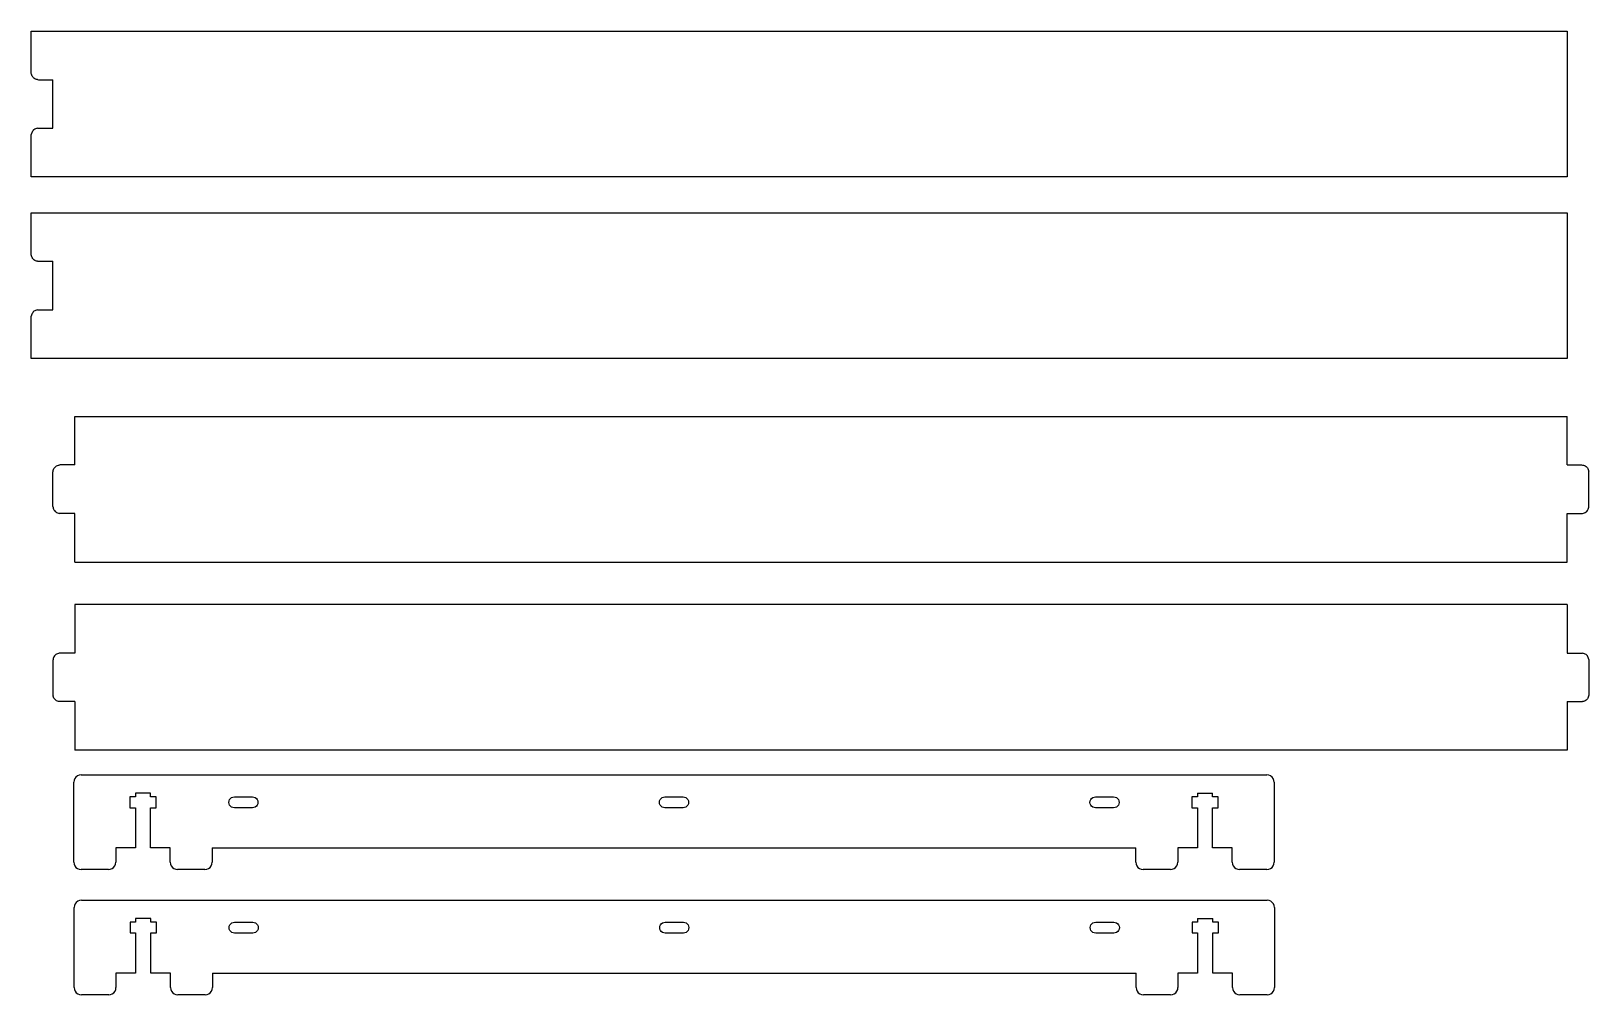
# Model space of a CAD drawing. Header units: metres. Extents: x 2692 to 3132, y -888 to -396.
# Drawn here: x 2692.5 to 3120.5, y -888.2 to -623.4 of the extents above; entities that cross this region are included whole.
import ezdxf

# ---------------------------------------------------------------- set-up
doc = ezdxf.new("R2010")
doc.units = ezdxf.units.M

msp = doc.modelspace()

# ---------------------------------------------------------------- linework, layer by layer
for p, q in [((2704.36, -863.66, 6), (2704.29, -864.18, 6)), ((2704.29, -886.19, 6), (2704.29, -864.18, 6)), ((2704.56, -863.18, 6), (2704.36, -863.66, 6)), ((2704.88, -862.77, 6), (2704.56, -863.18, 6)), ((2705.29, -862.45, 6), (2704.88, -862.77, 6)), ((2705.78, -862.25, 6), (2705.29, -862.45, 6)), ((2706.29, -862.18, 6), (2705.78, -862.25, 6)), ((2706.29, -862.18, 6), (3032.09, -862.19, 6)), ((3032.61, -862.25, 6), (3032.09, -862.19, 6)), ((3033.09, -862.45, 6), (3032.61, -862.25, 6)), ((3033.51, -862.77, 6), (3033.09, -862.45, 6)), ((3033.83, -863.19, 6), (3033.51, -862.77, 6)), ((3034.03, -863.67, 6), (3033.83, -863.19, 6)), ((3034.09, -864.19, 6), (3034.03, -863.67, 6)), ((3034.09, -864.19, 6), (3034.09, -886.19, 6)), ((2721.19, -868.19, 6), (2719.69, -868.19, 6)), ((2719.69, -868.19, 6), (2719.69, -871.19, 6)), ((2725.39, -867.19, 6), (2721.19, -867.19, 6)), ((2721.19, -867.19, 6), (2721.19, -868.19, 6)), ((2725.39, -868.19, 6), (2725.39, -867.19, 6)), ((2726.89, -868.19, 6), (2725.39, -868.19, 6)), ((2726.89, -871.19, 6), (2726.89, -868.19, 6)), ((2747.09, -868.97, 6), (2747.33, -868.66, 6)), ((2747.33, -868.66, 6), (2747.64, -868.42, 6)), ((2747.64, -868.42, 6), (2748.01, -868.27, 6)), ((2748.01, -868.27, 6), (2748.39, -868.22, 6)), ((2748.39, -868.22, 6), (2753.39, -868.22, 6)), ((2753.39, -868.22, 6), (2753.78, -868.27, 6)), ((2753.78, -868.27, 6), (2754.14, -868.42, 6)), ((2754.14, -868.42, 6), (2754.45, -868.66, 6)), ((2754.45, -868.66, 6), (2754.69, -868.97, 6)), ((2865.39, -868.97, 6), (2865.63, -868.66, 6)), ((2865.63, -868.66, 6), (2865.94, -868.42, 6)), ((2865.94, -868.42, 6), (2866.31, -868.27, 6)), ((2866.31, -868.27, 6), (2866.69, -868.22, 6)), ((2866.69, -868.22, 6), (2871.69, -868.22, 6)), ((2871.69, -868.22, 6), (2872.08, -868.27, 6)), ((2872.08, -868.27, 6), (2872.44, -868.42, 6)), ((2872.44, -868.42, 6), (2872.75, -868.66, 6)), ((2872.75, -868.66, 6), (2872.99, -868.97, 6)), ((2983.69, -868.97, 6), (2983.93, -868.66, 6)), ((2983.93, -868.66, 6), (2984.24, -868.42, 6)), ((2984.24, -868.42, 6), (2984.61, -868.27, 6)), ((2984.61, -868.27, 6), (2984.99, -868.22, 6)), ((2984.99, -868.22, 6), (2989.99, -868.22, 6)), ((2989.99, -868.22, 6), (2990.38, -868.27, 6)), ((2990.38, -868.27, 6), (2990.74, -868.42, 6)), ((2990.74, -868.42, 6), (2991.05, -868.66, 6)), ((2991.05, -868.66, 6), (2991.29, -868.97, 6)), ((3011.49, -868.19, 6), (3011.49, -871.19, 6)), ((3012.99, -868.19, 6), (3011.49, -868.19, 6)), ((3012.99, -867.19, 6), (3012.99, -868.19, 6)), ((3012.99, -867.19, 6), (3017.19, -867.19, 6)), ((3017.19, -868.19, 6), (3017.19, -867.19, 6)), ((3018.69, -868.19, 6), (3017.19, -868.19, 6)), ((3018.69, -871.19, 6), (3018.69, -868.19, 6)), ((2719.69, -871.19, 6), (2721.19, -871.19, 6)), ((2721.19, -871.19, 6), (2721.19, -882.19, 6)), ((2725.39, -871.19, 6), (2726.89, -871.19, 6)), ((2725.39, -882.19, 6), (2725.39, -871.19, 6)), ((2746.89, -869.72, 6), (2746.94, -869.33, 6)), ((2746.94, -870.1, 6), (2746.89, -869.72, 6)), ((2746.94, -869.33, 6), (2747.09, -868.97, 6)), ((2747.09, -870.47, 6), (2746.94, -870.1, 6)), ((2747.33, -870.78, 6), (2747.09, -870.47, 6)), ((2747.64, -871.02, 6), (2747.33, -870.78, 6)), ((2748.01, -871.16, 6), (2747.64, -871.02, 6)), ((2748.39, -871.22, 6), (2748.01, -871.16, 6)), ((2753.39, -871.22, 6), (2748.39, -871.22, 6)), ((2753.78, -871.16, 6), (2753.39, -871.22, 6)), ((2754.14, -871.02, 6), (2753.78, -871.16, 6)), ((2754.45, -870.78, 6), (2754.14, -871.02, 6)), ((2754.69, -870.47, 6), (2754.45, -870.78, 6)), ((2754.69, -868.97, 6), (2754.84, -869.33, 6)), ((2754.84, -870.1, 6), (2754.69, -870.47, 6)), ((2754.84, -869.33, 6), (2754.89, -869.72, 6)), ((2754.89, -869.72, 6), (2754.84, -870.1, 6)), ((2865.19, -869.72, 6), (2865.24, -869.33, 6)), ((2865.24, -870.1, 6), (2865.19, -869.72, 6)), ((2865.24, -869.33, 6), (2865.39, -868.97, 6)), ((2865.39, -870.47, 6), (2865.24, -870.1, 6)), ((2865.63, -870.78, 6), (2865.39, -870.47, 6)), ((2865.94, -871.02, 6), (2865.63, -870.78, 6)), ((2866.31, -871.16, 6), (2865.94, -871.02, 6)), ((2866.69, -871.22, 6), (2866.31, -871.16, 6)), ((2871.69, -871.22, 6), (2866.69, -871.22, 6)), ((2872.08, -871.16, 6), (2871.69, -871.22, 6)), ((2872.44, -871.02, 6), (2872.08, -871.16, 6)), ((2872.75, -870.78, 6), (2872.44, -871.02, 6)), ((2872.99, -870.47, 6), (2872.75, -870.78, 6)), ((2872.99, -868.97, 6), (2873.14, -869.33, 6)), ((2873.14, -870.1, 6), (2872.99, -870.47, 6)), ((2873.14, -869.33, 6), (2873.19, -869.72, 6)), ((2873.19, -869.72, 6), (2873.14, -870.1, 6)), ((2983.49, -869.72, 6), (2983.54, -869.33, 6)), ((2983.54, -870.1, 6), (2983.49, -869.72, 6)), ((2983.54, -869.33, 6), (2983.69, -868.97, 6)), ((2983.69, -870.47, 6), (2983.54, -870.1, 6)), ((2983.93, -870.78, 6), (2983.69, -870.47, 6)), ((2984.24, -871.02, 6), (2983.93, -870.78, 6)), ((2984.61, -871.16, 6), (2984.24, -871.02, 6)), ((2984.99, -871.22, 6), (2984.61, -871.16, 6)), ((2989.99, -871.22, 6), (2984.99, -871.22, 6)), ((2990.38, -871.16, 6), (2989.99, -871.22, 6)), ((2990.74, -871.02, 6), (2990.38, -871.16, 6)), ((2991.05, -870.78, 6), (2990.74, -871.02, 6)), ((2991.29, -870.47, 6), (2991.05, -870.78, 6)), ((2991.29, -868.97, 6), (2991.44, -869.33, 6)), ((2991.44, -870.1, 6), (2991.29, -870.47, 6)), ((2991.44, -869.33, 6), (2991.49, -869.72, 6)), ((2991.49, -869.72, 6), (2991.44, -870.1, 6)), ((3011.49, -871.19, 6), (3012.99, -871.19, 6)), ((3012.99, -871.19, 6), (3012.99, -882.19, 6)), ((3017.19, -871.19, 6), (3018.69, -871.19, 6)), ((3017.19, -882.19, 6), (3017.19, -871.19, 6)), ((2715.79, -882.19, 6), (2715.79, -886.19, 6)), ((2721.19, -882.19, 6), (2715.79, -882.19, 6)), ((2730.79, -882.19, 6), (2725.39, -882.19, 6)), ((2730.79, -886.19, 6), (2730.79, -882.19, 6)), ((2742.29, -882.19, 6), (2742.29, -886.19, 6)), ((2742.29, -882.19, 6), (2996.09, -882.19, 6)), ((2996.09, -886.19, 6), (2996.09, -882.19, 6)), ((3012.99, -882.19, 6), (3007.59, -882.19, 6)), ((3007.59, -882.19, 6), (3007.59, -886.19, 6)), ((3022.59, -882.19, 6), (3017.19, -882.19, 6)), ((3022.59, -886.19, 6), (3022.59, -882.19, 6)), ((2704.29, -886.19, 6), (2704.36, -886.7, 6)), ((2704.36, -886.7, 6), (2704.56, -887.19, 6)), ((2704.56, -887.19, 6), (2704.88, -887.6, 6)), ((2704.88, -887.6, 6), (2705.29, -887.92, 6)), ((2705.29, -887.92, 6), (2705.78, -888.12, 6)), ((2705.78, -888.12, 6), (2706.29, -888.19, 6)), ((2713.79, -888.19, 6), (2706.29, -888.19, 6)), ((2713.79, -888.19, 6), (2714.31, -888.12, 6)), ((2714.31, -888.12, 6), (2714.79, -887.92, 6)), ((2714.79, -887.92, 6), (2715.21, -887.6, 6)), ((2715.21, -887.6, 6), (2715.53, -887.19, 6)), ((2715.53, -887.19, 6), (2715.73, -886.7, 6)), ((2715.73, -886.7, 6), (2715.79, -886.19, 6)), ((2730.79, -886.19, 6), (2730.86, -886.7, 6)), ((2730.86, -886.7, 6), (2731.06, -887.19, 6)), ((2731.06, -887.19, 6), (2731.38, -887.6, 6)), ((2731.38, -887.6, 6), (2731.79, -887.92, 6)), ((2731.79, -887.92, 6), (2732.28, -888.12, 6)), ((2732.28, -888.12, 6), (2732.79, -888.19, 6)), ((2740.29, -888.19, 6), (2732.79, -888.19, 6)), ((2740.29, -888.19, 6), (2740.81, -888.12, 6)), ((2740.81, -888.12, 6), (2741.29, -887.92, 6)), ((2741.29, -887.92, 6), (2741.71, -887.6, 6)), ((2741.71, -887.6, 6), (2742.03, -887.19, 6)), ((2742.03, -887.19, 6), (2742.23, -886.7, 6)), ((2742.23, -886.7, 6), (2742.29, -886.19, 6)), ((2996.09, -886.19, 6), (2996.16, -886.7, 6)), ((2996.16, -886.7, 6), (2996.36, -887.19, 6)), ((2996.36, -887.19, 6), (2996.68, -887.6, 6)), ((2996.68, -887.6, 6), (2997.09, -887.92, 6)), ((2997.09, -887.92, 6), (2997.58, -888.12, 6)), ((2997.58, -888.12, 6), (2998.09, -888.19, 6)), ((3005.59, -888.19, 6), (2998.09, -888.19, 6)), ((3005.59, -888.19, 6), (3006.11, -888.12, 6)), ((3006.11, -888.12, 6), (3006.59, -887.92, 6)), ((3006.59, -887.92, 6), (3007.01, -887.6, 6)), ((3007.01, -887.6, 6), (3007.33, -887.19, 6)), ((3007.33, -887.19, 6), (3007.53, -886.7, 6)), ((3007.53, -886.7, 6), (3007.59, -886.19, 6)), ((3022.59, -886.19, 6), (3022.66, -886.7, 6)), ((3022.66, -886.7, 6), (3022.86, -887.19, 6)), ((3022.86, -887.19, 6), (3023.18, -887.6, 6)), ((3023.18, -887.6, 6), (3023.59, -887.92, 6)), ((3023.59, -887.92, 6), (3024.08, -888.12, 6)), ((3024.08, -888.12, 6), (3024.59, -888.19, 6)), ((3032.09, -888.19, 6), (3024.59, -888.19, 6)), ((3032.09, -888.19, 6), (3032.61, -888.12, 6)), ((3032.61, -888.12, 6), (3033.09, -887.92, 6)), ((3033.09, -887.92, 6), (3033.51, -887.6, 6)), ((3033.51, -887.6, 6), (3033.83, -887.19, 6)), ((3033.83, -887.19, 6), (3034.03, -886.7, 6)), ((3034.03, -886.7, 6), (3034.09, -886.19, 6))]:
    msp.add_line(p, q)
at = {"layer": '1'}
for p, q in [((2704.29, -829.24, 6), (2704.22, -829.76, 6)), ((2704.22, -851.77, 6), (2704.22, -829.76, 6)), ((2704.49, -828.76, 6), (2704.29, -829.24, 6)), ((2704.81, -828.35, 6), (2704.49, -828.76, 6)), ((2705.22, -828.03, 6), (2704.81, -828.35, 6)), ((2705.71, -827.83, 6), (2705.22, -828.03, 6)), ((2706.22, -827.76, 6), (2705.71, -827.83, 6)), ((2706.22, -827.76, 6), (3032.02, -827.77, 6)), ((3032.54, -827.84, 6), (3032.02, -827.77, 6)), ((3033.02, -828.04, 6), (3032.54, -827.84, 6)), ((3033.44, -828.35, 6), (3033.02, -828.04, 6)), ((3033.76, -828.77, 6), (3033.44, -828.35, 6)), ((3033.96, -829.25, 6), (3033.76, -828.77, 6)), ((3034.02, -829.77, 6), (3033.96, -829.25, 6)), ((3034.02, -829.77, 6), (3034.02, -851.77, 6)), ((2719.62, -833.77, 6), (2719.62, -836.77, 6)), ((2721.12, -833.77, 6), (2719.62, -833.77, 6)), ((2721.12, -832.77, 6), (2721.12, -833.77, 6)), ((2725.32, -832.77, 6), (2721.12, -832.77, 6)), ((2725.32, -833.77, 6), (2725.32, -832.77, 6)), ((2726.82, -833.77, 6), (2725.32, -833.77, 6)), ((2726.82, -836.77, 6), (2726.82, -833.77, 6)), ((2746.88, -834.91, 6), (2747.03, -834.55, 6)), ((2747.03, -834.55, 6), (2747.26, -834.24, 6)), ((2747.26, -834.24, 6), (2747.57, -834, 6)), ((2747.57, -834, 6), (2747.94, -833.85, 6)), ((2747.94, -833.85, 6), (2748.32, -833.8, 6)), ((2748.32, -833.8, 6), (2753.32, -833.8, 6)), ((2753.32, -833.8, 6), (2753.71, -833.85, 6)), ((2753.71, -833.85, 6), (2754.07, -834, 6)), ((2754.07, -834, 6), (2754.39, -834.24, 6)), ((2754.39, -834.24, 6), (2754.62, -834.55, 6)), ((2754.62, -834.55, 6), (2754.77, -834.91, 6)), ((2865.18, -834.91, 6), (2865.33, -834.55, 6)), ((2865.33, -834.55, 6), (2865.56, -834.24, 6)), ((2865.56, -834.24, 6), (2865.87, -834, 6)), ((2865.87, -834, 6), (2866.24, -833.85, 6)), ((2866.24, -833.85, 6), (2866.62, -833.8, 6)), ((2866.62, -833.8, 6), (2871.62, -833.8, 6)), ((2871.62, -833.8, 6), (2872.01, -833.85, 6)), ((2872.01, -833.85, 6), (2872.37, -834, 6)), ((2872.37, -834, 6), (2872.69, -834.24, 6)), ((2872.69, -834.24, 6), (2872.92, -834.55, 6)), ((2872.92, -834.55, 6), (2873.07, -834.91, 6)), ((2983.48, -834.91, 6), (2983.63, -834.55, 6)), ((2983.63, -834.55, 6), (2983.86, -834.24, 6)), ((2983.86, -834.24, 6), (2984.17, -834, 6)), ((2984.17, -834, 6), (2984.54, -833.85, 6)), ((2984.54, -833.85, 6), (2984.92, -833.8, 6)), ((2984.92, -833.8, 6), (2989.92, -833.8, 6)), ((2989.92, -833.8, 6), (2990.31, -833.85, 6)), ((2990.31, -833.85, 6), (2990.67, -834, 6)), ((2990.67, -834, 6), (2990.99, -834.24, 6)), ((2990.99, -834.24, 6), (2991.22, -834.55, 6)), ((2991.22, -834.55, 6), (2991.37, -834.91, 6)), ((3011.42, -833.77, 6), (3011.42, -836.77, 6)), ((3012.92, -833.77, 6), (3011.42, -833.77, 6)), ((3012.92, -832.77, 6), (3017.12, -832.77, 6)), ((3012.92, -832.77, 6), (3012.92, -833.77, 6)), ((3017.12, -833.77, 6), (3017.12, -832.77, 6)), ((3018.62, -833.77, 6), (3017.12, -833.77, 6)), ((3018.62, -836.77, 6), (3018.62, -833.77, 6)), ((2719.62, -836.77, 6), (2721.12, -836.77, 6)), ((2721.12, -836.77, 6), (2721.12, -847.77, 6)), ((2725.32, -836.77, 6), (2726.82, -836.77, 6)), ((2725.32, -847.77, 6), (2725.32, -836.77, 6)), ((2746.82, -835.3, 6), (2746.88, -834.91, 6)), ((2746.88, -835.69, 6), (2746.82, -835.3, 6)), ((2747.03, -836.05, 6), (2746.88, -835.69, 6)), ((2747.26, -836.36, 6), (2747.03, -836.05, 6)), ((2747.57, -836.6, 6), (2747.26, -836.36, 6)), ((2747.94, -836.75, 6), (2747.57, -836.6, 6)), ((2748.32, -836.8, 6), (2747.94, -836.75, 6)), ((2753.32, -836.8, 6), (2748.32, -836.8, 6)), ((2753.71, -836.75, 6), (2753.32, -836.8, 6)), ((2754.07, -836.6, 6), (2753.71, -836.75, 6)), ((2754.39, -836.36, 6), (2754.07, -836.6, 6)), ((2754.62, -836.05, 6), (2754.39, -836.36, 6)), ((2754.77, -835.69, 6), (2754.62, -836.05, 6)), ((2754.77, -834.91, 6), (2754.82, -835.3, 6)), ((2754.82, -835.3, 6), (2754.77, -835.69, 6)), ((2865.12, -835.3, 6), (2865.18, -834.91, 6)), ((2865.18, -835.69, 6), (2865.12, -835.3, 6)), ((2865.33, -836.05, 6), (2865.18, -835.69, 6)), ((2865.56, -836.36, 6), (2865.33, -836.05, 6)), ((2865.87, -836.6, 6), (2865.56, -836.36, 6)), ((2866.24, -836.75, 6), (2865.87, -836.6, 6)), ((2866.62, -836.8, 6), (2866.24, -836.75, 6)), ((2871.62, -836.8, 6), (2866.62, -836.8, 6)), ((2872.01, -836.75, 6), (2871.62, -836.8, 6)), ((2872.37, -836.6, 6), (2872.01, -836.75, 6)), ((2872.69, -836.36, 6), (2872.37, -836.6, 6)), ((2872.92, -836.05, 6), (2872.69, -836.36, 6)), ((2873.07, -835.69, 6), (2872.92, -836.05, 6)), ((2873.07, -834.91, 6), (2873.12, -835.3, 6)), ((2873.12, -835.3, 6), (2873.07, -835.69, 6)), ((2983.42, -835.3, 6), (2983.48, -834.91, 6)), ((2983.48, -835.69, 6), (2983.42, -835.3, 6)), ((2983.63, -836.05, 6), (2983.48, -835.69, 6)), ((2983.86, -836.36, 6), (2983.63, -836.05, 6)), ((2984.17, -836.6, 6), (2983.86, -836.36, 6)), ((2984.54, -836.75, 6), (2984.17, -836.6, 6)), ((2984.92, -836.8, 6), (2984.54, -836.75, 6)), ((2989.92, -836.8, 6), (2984.92, -836.8, 6)), ((2990.31, -836.75, 6), (2989.92, -836.8, 6)), ((2990.67, -836.6, 6), (2990.31, -836.75, 6)), ((2990.99, -836.36, 6), (2990.67, -836.6, 6)), ((2991.22, -836.05, 6), (2990.99, -836.36, 6)), ((2991.37, -835.69, 6), (2991.22, -836.05, 6)), ((2991.37, -834.91, 6), (2991.42, -835.3, 6)), ((2991.42, -835.3, 6), (2991.37, -835.69, 6)), ((3011.42, -836.77, 6), (3012.92, -836.77, 6)), ((3012.92, -836.77, 6), (3012.92, -847.77, 6)), ((3017.12, -836.77, 6), (3018.62, -836.77, 6)), ((3017.12, -847.77, 6), (3017.12, -836.77, 6)), ((2715.72, -847.77, 6), (2715.72, -851.77, 6)), ((2721.12, -847.77, 6), (2715.72, -847.77, 6)), ((2730.72, -847.77, 6), (2725.32, -847.77, 6)), ((2730.72, -851.77, 6), (2730.72, -847.77, 6)), ((2742.22, -847.77, 6), (2742.22, -851.77, 6)), ((2742.22, -847.77, 6), (2996.02, -847.77, 6)), ((2996.02, -851.77, 6), (2996.02, -847.77, 6)), ((3007.52, -847.77, 6), (3007.52, -851.77, 6)), ((3012.92, -847.77, 6), (3007.52, -847.77, 6)), ((3022.52, -847.77, 6), (3017.12, -847.77, 6)), ((3022.52, -851.77, 6), (3022.52, -847.77, 6)), ((2704.22, -851.77, 6), (2704.29, -852.29, 6)), ((2704.29, -852.29, 6), (2704.49, -852.77, 6)), ((2704.49, -852.77, 6), (2704.81, -853.18, 6)), ((2704.81, -853.18, 6), (2705.22, -853.5, 6)), ((2705.22, -853.5, 6), (2705.71, -853.7, 6)), ((2705.71, -853.7, 6), (2706.22, -853.77, 6)), ((2713.72, -853.77, 6), (2706.22, -853.77, 6)), ((2713.72, -853.77, 6), (2714.24, -853.7, 6)), ((2714.24, -853.7, 6), (2714.72, -853.5, 6)), ((2714.72, -853.5, 6), (2715.14, -853.18, 6)), ((2715.14, -853.18, 6), (2715.46, -852.77, 6)), ((2715.46, -852.77, 6), (2715.66, -852.29, 6)), ((2715.66, -852.29, 6), (2715.72, -851.77, 6)), ((2730.72, -851.77, 6), (2730.79, -852.29, 6)), ((2730.79, -852.29, 6), (2730.99, -852.77, 6)), ((2730.99, -852.77, 6), (2731.31, -853.18, 6)), ((2731.31, -853.18, 6), (2731.72, -853.5, 6)), ((2731.72, -853.5, 6), (2732.21, -853.7, 6)), ((2732.21, -853.7, 6), (2732.72, -853.77, 6)), ((2740.22, -853.77, 6), (2732.72, -853.77, 6)), ((2740.22, -853.77, 6), (2740.74, -853.7, 6)), ((2740.74, -853.7, 6), (2741.22, -853.5, 6)), ((2741.22, -853.5, 6), (2741.64, -853.18, 6)), ((2741.64, -853.18, 6), (2741.96, -852.77, 6)), ((2741.96, -852.77, 6), (2742.16, -852.29, 6)), ((2742.16, -852.29, 6), (2742.22, -851.77, 6)), ((2996.02, -851.77, 6), (2996.09, -852.29, 6)), ((2996.09, -852.29, 6), (2996.29, -852.77, 6)), ((2996.29, -852.77, 6), (2996.61, -853.18, 6)), ((2996.61, -853.18, 6), (2997.02, -853.5, 6)), ((2997.02, -853.5, 6), (2997.51, -853.7, 6)), ((2997.51, -853.7, 6), (2998.02, -853.77, 6)), ((3005.52, -853.77, 6), (2998.02, -853.77, 6)), ((3005.52, -853.77, 6), (3006.04, -853.7, 6)), ((3006.04, -853.7, 6), (3006.52, -853.5, 6)), ((3006.52, -853.5, 6), (3006.94, -853.18, 6)), ((3006.94, -853.18, 6), (3007.26, -852.77, 6)), ((3007.26, -852.77, 6), (3007.46, -852.29, 6)), ((3007.46, -852.29, 6), (3007.52, -851.77, 6)), ((3022.52, -851.77, 6), (3022.59, -852.29, 6)), ((3022.59, -852.29, 6), (3022.79, -852.77, 6)), ((3022.79, -852.77, 6), (3023.11, -853.18, 6)), ((3023.11, -853.18, 6), (3023.52, -853.5, 6)), ((3023.52, -853.5, 6), (3024.01, -853.7, 6)), ((3024.01, -853.7, 6), (3024.52, -853.77, 6)), ((3032.02, -853.77, 6), (3024.52, -853.77, 6)), ((3032.02, -853.77, 6), (3032.54, -853.7, 6)), ((3032.54, -853.7, 6), (3033.02, -853.5, 6)), ((3033.02, -853.5, 6), (3033.44, -853.18, 6)), ((3033.44, -853.18, 6), (3033.76, -852.77, 6)), ((3033.76, -852.77, 6), (3033.96, -852.29, 6)), ((3033.96, -852.29, 6), (3034.02, -851.77, 6))]:
    msp.add_line(p, q, dxfattribs=at)
at = {"layer": '5'}
for p, q in [((3114.49, -780.97, 6), (2704.49, -780.97, 6)), ((2704.49, -780.97, 6), (2704.49, -794.3, 6)), ((3114.49, -780.97, 6), (3114.49, -794.3, 6)), ((2698.51, -796.04, 6), (2698.49, -796.3, 6)), ((2698.56, -795.78, 6), (2698.51, -796.04, 6)), ((2698.64, -795.53, 6), (2698.56, -795.78, 6)), ((2698.76, -795.3, 6), (2698.64, -795.53, 6)), ((2698.91, -795.08, 6), (2698.76, -795.3, 6)), ((2699.08, -794.89, 6), (2698.91, -795.08, 6)), ((2699.27, -794.71, 6), (2699.08, -794.89, 6)), ((2699.49, -794.57, 6), (2699.27, -794.71, 6)), ((2699.73, -794.45, 6), (2699.49, -794.57, 6)), ((2699.97, -794.37, 6), (2699.73, -794.45, 6)), ((2700.23, -794.32, 6), (2699.97, -794.37, 6)), ((2700.49, -794.3, 6), (2700.23, -794.32, 6)), ((2704.49, -794.3, 6), (2700.49, -794.3, 6)), ((3114.49, -794.3, 6), (3118.49, -794.3, 6)), ((3118.49, -794.3, 6), (3118.75, -794.32, 6)), ((3119.01, -794.37, 6), (3118.75, -794.32, 6)), ((3119.26, -794.45, 6), (3119.01, -794.37, 6)), ((3119.49, -794.57, 6), (3119.26, -794.45, 6)), ((3119.71, -794.71, 6), (3119.49, -794.57, 6)), ((3119.91, -794.89, 6), (3119.71, -794.71, 6)), ((3120.08, -795.08, 6), (3119.91, -794.89, 6)), ((3120.22, -795.3, 6), (3120.08, -795.08, 6)), ((3120.34, -795.53, 6), (3120.22, -795.3, 6)), ((3120.42, -795.78, 6), (3120.34, -795.53, 6)), ((3120.47, -796.04, 6), (3120.42, -795.78, 6)), ((3120.47, -796.04, 6), (3120.49, -796.3, 6)), ((2698.49, -796.3, 6), (2698.49, -805.63, 6)), ((3120.49, -796.3, 6), (3120.49, -805.63, 6)), ((2698.49, -805.63, 6), (2698.51, -805.89, 6)), ((2698.56, -806.15, 6), (2698.51, -805.89, 6)), ((2698.64, -806.4, 6), (2698.56, -806.15, 6)), ((2698.76, -806.63, 6), (2698.64, -806.4, 6)), ((2698.91, -806.85, 6), (2698.76, -806.63, 6)), ((2699.08, -807.05, 6), (2698.91, -806.85, 6)), ((2699.27, -807.22, 6), (2699.08, -807.05, 6)), ((2699.49, -807.36, 6), (2699.27, -807.22, 6)), ((2699.73, -807.48, 6), (2699.49, -807.36, 6)), ((2699.97, -807.56, 6), (2699.73, -807.48, 6)), ((2700.23, -807.62, 6), (2699.97, -807.56, 6)), ((2700.49, -807.63, 6), (2700.23, -807.62, 6)), ((2704.49, -807.63, 6), (2700.49, -807.63, 6)), ((2704.49, -807.63, 6), (2704.49, -820.97, 6)), ((3114.49, -807.63, 6), (3114.49, -820.97, 6)), ((3114.49, -807.63, 6), (3118.49, -807.63, 6)), ((3118.49, -807.63, 6), (3118.75, -807.62, 6)), ((3119.01, -807.56, 6), (3118.75, -807.62, 6)), ((3119.26, -807.48, 6), (3119.01, -807.56, 6)), ((3119.49, -807.36, 6), (3119.26, -807.48, 6)), ((3119.71, -807.22, 6), (3119.49, -807.36, 6)), ((3119.91, -807.05, 6), (3119.71, -807.22, 6)), ((3120.08, -806.85, 6), (3119.91, -807.05, 6)), ((3120.22, -806.63, 6), (3120.08, -806.85, 6)), ((3120.34, -806.4, 6), (3120.22, -806.63, 6)), ((3120.42, -806.15, 6), (3120.34, -806.4, 6)), ((3120.47, -805.89, 6), (3120.42, -806.15, 6)), ((3120.49, -805.63, 6), (3120.47, -805.89, 6)), ((3114.49, -820.97, 6), (2704.49, -820.97, 6))]:
    msp.add_line(p, q, dxfattribs=at)
at = {"layer": '6'}
for p, q in [((2692.49, -623.41, 6), (3114.49, -623.41, 6)), ((2692.49, -634.74, 6), (2692.49, -623.41, 6)), ((3114.49, -623.41, 6), (3114.49, -663.41, 6)), ((2692.51, -635.01, 6), (2692.49, -634.74, 6)), ((2692.56, -635.26, 6), (2692.51, -635.01, 6)), ((2692.64, -635.51, 6), (2692.56, -635.26, 6)), ((2692.76, -635.74, 6), (2692.64, -635.51, 6)), ((2692.91, -635.96, 6), (2692.76, -635.74, 6)), ((2693.08, -636.16, 6), (2692.91, -635.96, 6)), ((2693.27, -636.33, 6), (2693.08, -636.16, 6)), ((2693.49, -636.48, 6), (2693.27, -636.33, 6)), ((2693.73, -636.59, 6), (2693.49, -636.48, 6)), ((2693.97, -636.68, 6), (2693.73, -636.59, 6)), ((2694.23, -636.73, 6), (2693.97, -636.68, 6)), ((2694.23, -636.73, 6), (2694.49, -636.74, 6)), ((2694.49, -636.74, 6), (2698.49, -636.74, 6)), ((2698.49, -650.08, 6), (2698.49, -636.74, 6)), ((2693.27, -650.49, 6), (2693.08, -650.66, 6)), ((2693.49, -650.35, 6), (2693.27, -650.49, 6)), ((2693.73, -650.23, 6), (2693.49, -650.35, 6)), ((2693.97, -650.15, 6), (2693.73, -650.23, 6)), ((2694.23, -650.1, 6), (2693.97, -650.15, 6)), ((2694.23, -650.1, 6), (2694.49, -650.08, 6)), ((2694.49, -650.08, 6), (2698.49, -650.08, 6)), ((2692.49, -652.08, 6), (2692.51, -651.82, 6)), ((2692.49, -663.41, 6), (2692.49, -652.08, 6)), ((2692.56, -651.56, 6), (2692.51, -651.82, 6)), ((2692.64, -651.31, 6), (2692.56, -651.56, 6)), ((2692.76, -651.08, 6), (2692.64, -651.31, 6)), ((2692.91, -650.86, 6), (2692.76, -651.08, 6)), ((2693.08, -650.66, 6), (2692.91, -650.86, 6)), ((3114.49, -663.41, 6), (2692.49, -663.41, 6))]:
    msp.add_line(p, q, dxfattribs=at)
at = {"layer": '7'}
for p, q in [((2704.49, -729.27, 6), (3114.49, -729.27, 6)), ((2704.49, -742.6, 6), (2704.49, -729.27, 6)), ((3114.49, -742.6, 6), (3114.49, -729.27, 6)), ((2698.49, -744.6, 6), (2698.51, -744.34, 6)), ((2698.49, -753.93, 6), (2698.49, -744.6, 6)), ((2698.51, -744.34, 6), (2698.56, -744.08, 6)), ((2698.56, -744.08, 6), (2698.64, -743.83, 6)), ((2698.64, -743.83, 6), (2698.76, -743.6, 6)), ((2698.76, -743.6, 6), (2698.91, -743.38, 6)), ((2698.91, -743.38, 6), (2699.08, -743.19, 6)), ((2699.08, -743.19, 6), (2699.27, -743.01, 6)), ((2699.27, -743.01, 6), (2699.49, -742.87, 6)), ((2699.49, -742.87, 6), (2699.73, -742.75, 6)), ((2699.73, -742.75, 6), (2699.97, -742.67, 6)), ((2699.97, -742.67, 6), (2700.23, -742.62, 6)), ((2700.49, -742.6, 6), (2700.23, -742.62, 6)), ((2704.49, -742.6, 6), (2700.49, -742.6, 6)), ((3114.49, -742.6, 6), (3118.49, -742.6, 6)), ((3118.49, -742.6, 6), (3118.75, -742.62, 6)), ((3118.75, -742.62, 6), (3119.01, -742.67, 6)), ((3119.01, -742.67, 6), (3119.26, -742.75, 6)), ((3119.26, -742.75, 6), (3119.49, -742.87, 6)), ((3119.49, -742.87, 6), (3119.71, -743.01, 6)), ((3119.71, -743.01, 6), (3119.91, -743.19, 6)), ((3119.91, -743.19, 6), (3120.08, -743.38, 6)), ((3120.08, -743.38, 6), (3120.22, -743.6, 6)), ((3120.22, -743.6, 6), (3120.34, -743.83, 6)), ((3120.34, -743.83, 6), (3120.42, -744.08, 6)), ((3120.42, -744.08, 6), (3120.47, -744.34, 6)), ((3120.49, -744.6, 6), (3120.47, -744.34, 6)), ((3120.49, -753.93, 6), (3120.49, -744.6, 6)), ((2698.51, -754.19, 6), (2698.49, -753.93, 6)), ((2698.51, -754.19, 6), (2698.56, -754.45, 6)), ((2698.56, -754.45, 6), (2698.64, -754.7, 6)), ((2698.64, -754.7, 6), (2698.76, -754.93, 6)), ((2698.76, -754.93, 6), (2698.91, -755.15, 6)), ((2698.91, -755.15, 6), (2699.08, -755.35, 6)), ((2699.08, -755.35, 6), (2699.27, -755.52, 6)), ((2699.27, -755.52, 6), (2699.49, -755.66, 6)), ((2699.49, -755.66, 6), (2699.73, -755.78, 6)), ((2699.73, -755.78, 6), (2699.97, -755.86, 6)), ((2699.97, -755.86, 6), (2700.23, -755.92, 6)), ((2700.49, -755.93, 6), (2700.23, -755.92, 6)), ((2704.49, -755.93, 6), (2700.49, -755.93, 6)), ((2704.49, -769.27, 6), (2704.49, -755.93, 6)), ((3114.49, -755.93, 6), (3118.49, -755.93, 6)), ((3114.49, -769.27, 6), (3114.49, -755.93, 6)), ((3118.49, -755.93, 6), (3118.75, -755.92, 6)), ((3118.75, -755.92, 6), (3119.01, -755.86, 6)), ((3119.01, -755.86, 6), (3119.26, -755.78, 6)), ((3119.26, -755.78, 6), (3119.49, -755.66, 6)), ((3119.49, -755.66, 6), (3119.71, -755.52, 6)), ((3119.71, -755.52, 6), (3119.91, -755.35, 6)), ((3119.91, -755.35, 6), (3120.08, -755.15, 6)), ((3120.08, -755.15, 6), (3120.22, -754.93, 6)), ((3120.22, -754.93, 6), (3120.34, -754.7, 6)), ((3120.34, -754.7, 6), (3120.42, -754.45, 6)), ((3120.42, -754.45, 6), (3120.47, -754.19, 6)), ((3120.47, -754.19, 6), (3120.49, -753.93, 6)), ((2704.49, -769.27, 6), (3114.49, -769.27, 6))]:
    msp.add_line(p, q, dxfattribs=at)
at = {"layer": '9'}
for p, q in [((2692.49, -684.64, 6), (2692.49, -673.31, 6)), ((2692.49, -673.31, 6), (3114.49, -673.31, 6)), ((3114.49, -673.31, 6), (3114.49, -713.31, 6)), ((2692.51, -684.91, 6), (2692.49, -684.64, 6)), ((2692.56, -685.16, 6), (2692.51, -684.91, 6)), ((2692.64, -685.41, 6), (2692.56, -685.16, 6)), ((2692.76, -685.64, 6), (2692.64, -685.41, 6)), ((2692.91, -685.86, 6), (2692.76, -685.64, 6)), ((2693.08, -686.06, 6), (2692.91, -685.86, 6)), ((2693.27, -686.23, 6), (2693.08, -686.06, 6)), ((2693.49, -686.38, 6), (2693.27, -686.23, 6)), ((2693.73, -686.49, 6), (2693.49, -686.38, 6)), ((2693.97, -686.58, 6), (2693.73, -686.49, 6)), ((2694.23, -686.63, 6), (2693.97, -686.58, 6)), ((2694.23, -686.63, 6), (2694.49, -686.64, 6)), ((2694.49, -686.64, 6), (2698.49, -686.64, 6)), ((2698.49, -699.98, 6), (2698.49, -686.64, 6)), ((2692.49, -701.98, 6), (2692.51, -701.72, 6)), ((2692.56, -701.46, 6), (2692.51, -701.72, 6)), ((2692.64, -701.21, 6), (2692.56, -701.46, 6)), ((2692.76, -700.98, 6), (2692.64, -701.21, 6)), ((2692.91, -700.76, 6), (2692.76, -700.98, 6)), ((2693.08, -700.56, 6), (2692.91, -700.76, 6)), ((2693.27, -700.39, 6), (2693.08, -700.56, 6)), ((2693.49, -700.25, 6), (2693.27, -700.39, 6)), ((2693.73, -700.13, 6), (2693.49, -700.25, 6)), ((2693.97, -700.05, 6), (2693.73, -700.13, 6)), ((2694.23, -700, 6), (2693.97, -700.05, 6)), ((2694.23, -700, 6), (2694.49, -699.98, 6)), ((2694.49, -699.98, 6), (2698.49, -699.98, 6)), ((2692.49, -713.31, 6), (2692.49, -701.98, 6)), ((3114.49, -713.31, 6), (2692.49, -713.31, 6))]:
    msp.add_line(p, q, dxfattribs=at)

doc.saveas('drawing.dxf')
